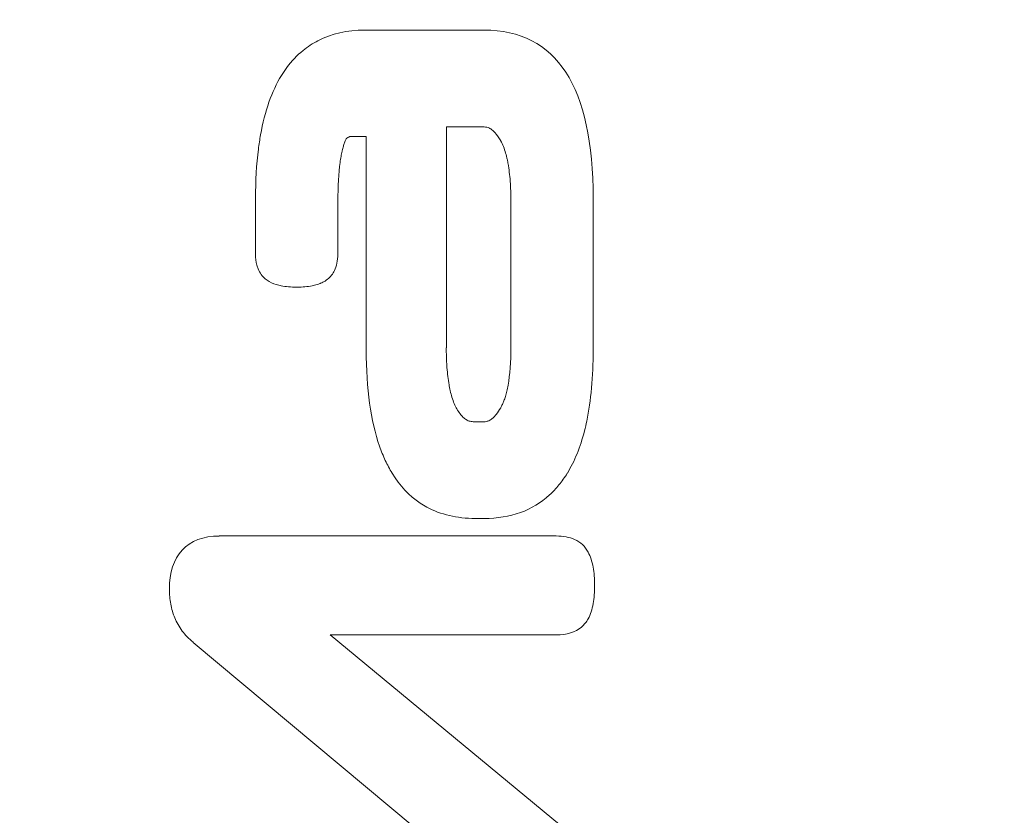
# Model space of a CAD drawing. Header units: inches. Extents: x -4 to 2.5, y 0.86 to 5.28.
# Drawn here: x -0.6862 to -0.2133, y 2.3208 to 2.7029 of the extents above; entities that cross this region are included whole.
import ezdxf

# ---------------------------------------------------------------- set-up
doc = ezdxf.new("R2010")
doc.units = ezdxf.units.IN
doc.header["$MEASUREMENT"] = 0
doc.layers.add('Layer 1', color=7, linetype='Continuous')

msp = doc.modelspace()

# ---------------------------------------------------------------- linework, layer by layer
at = {"layer": 'Layer 1', "lineweight": 5}
msp.add_open_spline([(-1.63182, 3.82711), (-1.63182, 3.82711), (-1.63217, 2.29085), (-1.63217, 2.29085), (-1.63217, 2.29085), (-1.60679, 2.30662), (-1.5782, 2.31818), (-1.54717, 2.32436), (-1.54717, 2.32436), (-1.40857, 2.35199), (-1.27383, 2.26202), (-1.24621, 2.12344), (-1.24621, 2.12344), (-1.21859, 1.98485), (-1.30854, 1.85011), (-1.44713, 1.82248), (-1.44713, 1.82248), (-1.49076, 1.81378), (-1.53401, 1.81674), (-1.57366, 1.8292), (-1.57366, 1.8292), (-1.57366, 1.8292), (-0.77144, 0.86221), (-0.77144, 0.86221), (-0.77144, 0.86221), (-0.76931, 0.97988), (-0.68571, 1.08432), (-0.56558, 1.10826), (-0.56558, 1.10826), (-0.427, 1.13589), (-0.29227, 1.04594), (-0.26465, 0.90735), (-0.26465, 0.90735), (-0.26155, 0.89181), (-0.25993, 0.87631), (-0.2597, 0.86102), (-0.2597, 0.86102), (-0.2597, 0.86102), (0.54787, 1.82577), (0.54787, 1.82577), (0.54787, 1.82577), (0.51007, 1.81502), (0.46923, 1.81284), (0.42804, 1.82105), (0.42804, 1.82105), (0.28944, 1.84867), (0.1995, 1.98342), (0.22712, 2.12201), (0.22712, 2.12201), (0.25474, 2.26059), (0.38948, 2.35056), (0.52807, 2.32293), (0.52807, 2.32293), (0.55911, 2.31674), (0.5877, 2.30519), (0.61308, 2.28942), (0.61308, 2.28942), (0.61308, 2.28942), (0.61273, 3.82568), (0.61273, 3.82568), (0.61273, 3.82568), (0.55878, 3.79076), (0.49171, 3.77601), (0.42371, 3.78956), (0.42371, 3.78956), (0.28512, 3.81719), (0.19518, 3.95191), (0.2228, 4.0905), (0.2228, 4.0905), (0.25042, 4.22908), (0.38515, 4.31904), (0.52374, 4.29141), (0.52374, 4.29141), (0.53259, 4.28965), (0.54125, 4.28744), (0.54969, 4.28483), (0.54969, 4.28483), (0.54969, 4.28483), (-0.25002, 5.2488), (-0.25002, 5.2488), (-0.25002, 5.2488), (-0.25213, 5.13114), (-0.33572, 5.02669), (-0.45586, 5.00274), (-0.45586, 5.00274), (-0.59443, 4.97512), (-0.72917, 5.06507), (-0.75679, 5.20365), (-0.75679, 5.20365), (-0.75989, 5.21919), (-0.7615, 5.23469), (-0.76174, 5.24999), (-0.76174, 5.24999), (-0.76174, 5.24999), (-1.56834, 4.2864), (-1.56834, 4.2864), (-1.56834, 4.2864), (-1.56004, 4.28896), (-1.55153, 4.29111), (-1.54283, 4.29285), (-1.54283, 4.29285), (-1.40424, 4.32047), (-1.26952, 4.23051), (-1.24189, 4.09194), (-1.24189, 4.09194), (-1.21427, 3.95335), (-1.30421, 3.81862), (-1.4428, 3.791), (-1.4428, 3.791), (-1.5108, 3.77744), (-1.57787, 3.7922), (-1.63182, 3.82711)], degree=3, knots=[0, 0, 0, 0, 0.035714, 0.035714, 0.035714, 0.035714, 0.071429, 0.071429, 0.071429, 0.071429, 0.107143, 0.107143, 0.107143, 0.107143, 0.142857, 0.142857, 0.142857, 0.142857, 0.178571, 0.178571, 0.178571, 0.178571, 0.214286, 0.214286, 0.214286, 0.214286, 0.25, 0.25, 0.25, 0.25, 0.285714, 0.285714, 0.285714, 0.285714, 0.321429, 0.321429, 0.321429, 0.321429, 0.357143, 0.357143, 0.357143, 0.357143, 0.392857, 0.392857, 0.392857, 0.392857, 0.428571, 0.428571, 0.428571, 0.428571, 0.464286, 0.464286, 0.464286, 0.464286, 0.5, 0.5, 0.5, 0.5, 0.535714, 0.535714, 0.535714, 0.535714, 0.571429, 0.571429, 0.571429, 0.571429, 0.607143, 0.607143, 0.607143, 0.607143, 0.642857, 0.642857, 0.642857, 0.642857, 0.678571, 0.678571, 0.678571, 0.678571, 0.714286, 0.714286, 0.714286, 0.714286, 0.75, 0.75, 0.75, 0.75, 0.785714, 0.785714, 0.785714, 0.785714, 0.821429, 0.821429, 0.821429, 0.821429, 0.857143, 0.857143, 0.857143, 0.857143, 0.892857, 0.892857, 0.892857, 0.892857, 0.928571, 0.928571, 0.928571, 0.928571, 0.964286, 0.964286, 0.964286, 0.964286, 1, 1, 1, 1], dxfattribs=at)
at = {"layer": 'Layer 1', "color": 1, "lineweight": 5}
for points, knots in [([(-0.411, 2.54445), (-0.41103, 2.53156), (-0.41206, 2.52021), (-0.4141, 2.51043), (-0.4141, 2.51043), (-0.41444, 2.50881), (-0.4148, 2.50724), (-0.4152, 2.50571), (-0.4152, 2.50571), (-0.41721, 2.49785), (-0.41995, 2.4911), (-0.42342, 2.48546), (-0.42342, 2.48546), (-0.42342, 2.48546), (-0.42343, 2.48544), (-0.42343, 2.48544), (-0.42343, 2.48544), (-0.42343, 2.48544), (-0.42343, 2.48544), (-0.42343, 2.48544), (-0.42343, 2.48544), (-0.42468, 2.48341), (-0.42601, 2.48152), (-0.42743, 2.47978), (-0.42743, 2.47978), (-0.42885, 2.47804), (-0.43036, 2.47644), (-0.43195, 2.47497), (-0.43195, 2.47497), (-0.43195, 2.47497), (-0.43195, 2.47497), (-0.43195, 2.47497), (-0.43195, 2.47497), (-0.44015, 2.46745), (-0.45063, 2.46369), (-0.46337, 2.46369), (-0.46337, 2.46369), (-0.46337, 2.46369), (-0.4638, 2.46369), (-0.4638, 2.46369), (-0.4638, 2.46369), (-0.4638, 2.46369), (-0.4638, 2.46372), (-0.4638, 2.46372), (-0.4638, 2.46372), (-0.4638, 2.46372), (-0.46715, 2.46372), (-0.46715, 2.46372), (-0.46715, 2.46372), (-0.46715, 2.46372), (-0.46715, 2.46369), (-0.46715, 2.46369), (-0.46715, 2.46369), (-0.46715, 2.46369), (-0.46759, 2.46369), (-0.46759, 2.46369), (-0.46759, 2.46369), (-0.46759, 2.46369), (-0.46761, 2.46369), (-0.46761, 2.46369), (-0.46761, 2.46369), (-0.46761, 2.46369), (-0.46761, 2.4637), (-0.46761, 2.4637), (-0.46761, 2.4637), (-0.47645, 2.4637), (-0.4842, 2.46552), (-0.49086, 2.46914), (-0.49086, 2.46914), (-0.49195, 2.46973), (-0.49301, 2.47037), (-0.49403, 2.47106), (-0.49403, 2.47106), (-0.4993, 2.47459), (-0.50381, 2.47939), (-0.50754, 2.48545), (-0.50754, 2.48545), (-0.50754, 2.48545), (-0.50754, 2.48546), (-0.50754, 2.48546), (-0.50754, 2.48546), (-0.50754, 2.48546), (-0.50756, 2.48548), (-0.50756, 2.48548), (-0.50756, 2.48548), (-0.50872, 2.48737), (-0.5098, 2.48939), (-0.51079, 2.49152), (-0.51079, 2.49152), (-0.51079, 2.49152), (-0.51079, 2.49152), (-0.51079, 2.49152), (-0.51079, 2.49152), (-0.51179, 2.49366), (-0.5127, 2.49592), (-0.51354, 2.49831), (-0.51354, 2.49831), (-0.51779, 2.51046), (-0.51993, 2.52584), (-0.51996, 2.54445), (-0.51996, 2.54445), (-0.51996, 2.54445), (-0.51998, 2.54445), (-0.51998, 2.54445), (-0.51998, 2.54445), (-0.51998, 2.54445), (-0.51998, 2.54488), (-0.51998, 2.54488), (-0.51998, 2.54488), (-0.51998, 2.54488), (-0.51996, 2.64683), (-0.51996, 2.64683), (-0.51996, 2.64683), (-0.51996, 2.64683), (-0.52789, 2.64683), (-0.52789, 2.64683), (-0.52789, 2.64683), (-0.52789, 2.64683), (-0.5279, 2.64683), (-0.5279, 2.64683), (-0.5279, 2.64683), (-0.5279, 2.64683), (-0.5279, 2.64683), (-0.5279, 2.64683), (-0.5279, 2.64683), (-0.52794, 2.64683), (-0.52798, 2.64681), (-0.52804, 2.6468), (-0.52804, 2.6468), (-0.52813, 2.64676), (-0.52823, 2.64672), (-0.52834, 2.64666), (-0.52834, 2.64666), (-0.52834, 2.64666), (-0.52834, 2.64666), (-0.52834, 2.64666), (-0.52834, 2.64666), (-0.52891, 2.64635), (-0.52958, 2.64578), (-0.52973, 2.64544), (-0.52973, 2.64544), (-0.52973, 2.64544), (-0.52985, 2.64519), (-0.52985, 2.64519), (-0.52985, 2.64519), (-0.52985, 2.64519), (-0.52985, 2.64519), (-0.52985, 2.64519), (-0.52985, 2.64519), (-0.52985, 2.64519), (-0.5299, 2.64509), (-0.5299, 2.64509), (-0.5299, 2.64509), (-0.5299, 2.64509), (-0.5299, 2.64509), (-0.5299, 2.64509), (-0.5299, 2.64509), (-0.5299, 2.64509), (-0.53003, 2.64476), (-0.53003, 2.64476), (-0.53003, 2.64476), (-0.53003, 2.64476), (-0.53003, 2.64476), (-0.53003, 2.64476), (-0.53003, 2.64476), (-0.53026, 2.6442), (-0.53046, 2.64365), (-0.53064, 2.64308), (-0.53064, 2.64308), (-0.53064, 2.64308), (-0.53065, 2.64302), (-0.53065, 2.64302), (-0.53065, 2.64302), (-0.53065, 2.64302), (-0.53066, 2.643), (-0.53066, 2.643), (-0.53066, 2.643), (-0.53066, 2.643), (-0.53066, 2.643), (-0.53066, 2.643), (-0.53066, 2.643), (-0.53066, 2.643), (-0.53077, 2.64264), (-0.53077, 2.64264), (-0.53077, 2.64264), (-0.53077, 2.64264), (-0.53089, 2.64225), (-0.53089, 2.64225), (-0.53089, 2.64225), (-0.53107, 2.6416), (-0.53127, 2.64085), (-0.53146, 2.64), (-0.53146, 2.64), (-0.53146, 2.64), (-0.53148, 2.63994), (-0.53148, 2.63994), (-0.53148, 2.63994), (-0.53167, 2.63911), (-0.53185, 2.63823), (-0.53202, 2.63733), (-0.53202, 2.63733), (-0.53218, 2.63643), (-0.53233, 2.63546), (-0.53247, 2.63445), (-0.53247, 2.63445), (-0.53318, 2.62932), (-0.53354, 2.62306), (-0.53354, 2.61567), (-0.53354, 2.61567), (-0.53354, 2.61567), (-0.53354, 2.59084), (-0.53354, 2.59084), (-0.53354, 2.59084), (-0.53354, 2.59084), (-0.53354, 2.59041), (-0.53354, 2.59041), (-0.53354, 2.59041), (-0.53354, 2.59041), (-0.53357, 2.59041), (-0.53357, 2.59041), (-0.53357, 2.59041), (-0.53361, 2.58734), (-0.53415, 2.58473), (-0.53519, 2.58259), (-0.53519, 2.58259), (-0.53519, 2.58259), (-0.53519, 2.58259), (-0.53519, 2.58259), (-0.53519, 2.58259), (-0.53536, 2.58222), (-0.53556, 2.58187), (-0.53576, 2.58152), (-0.53576, 2.58152), (-0.53576, 2.58152), (-0.53576, 2.58152), (-0.53576, 2.58152), (-0.53576, 2.58152), (-0.53674, 2.5799), (-0.53806, 2.57858), (-0.53969, 2.57758), (-0.53969, 2.57758), (-0.53969, 2.57758), (-0.53969, 2.57757), (-0.53969, 2.57757), (-0.53969, 2.57757), (-0.53969, 2.57757), (-0.54008, 2.57734), (-0.54008, 2.57734), (-0.54008, 2.57734), (-0.54008, 2.57734), (-0.54011, 2.57732), (-0.54011, 2.57732), (-0.54011, 2.57732), (-0.54011, 2.57732), (-0.54018, 2.57729), (-0.54018, 2.57729), (-0.54018, 2.57729), (-0.54018, 2.57729), (-0.54019, 2.57729), (-0.54019, 2.57729), (-0.54019, 2.57729), (-0.54019, 2.57729), (-0.54042, 2.57717), (-0.54042, 2.57717), (-0.54042, 2.57717), (-0.54042, 2.57717), (-0.54045, 2.57715), (-0.54045, 2.57715), (-0.54045, 2.57715), (-0.54045, 2.57715), (-0.54046, 2.57715), (-0.54046, 2.57715), (-0.54046, 2.57715), (-0.54046, 2.57715), (-0.54069, 2.57702), (-0.54069, 2.57702), (-0.54069, 2.57702), (-0.54069, 2.57702), (-0.5407, 2.57702), (-0.5407, 2.57702), (-0.5407, 2.57702), (-0.5411, 2.57681), (-0.54148, 2.57663), (-0.5418, 2.5765), (-0.5418, 2.5765), (-0.5418, 2.5765), (-0.5418, 2.5765), (-0.5418, 2.5765), (-0.5418, 2.5765), (-0.5418, 2.5765), (-0.54182, 2.57649), (-0.54182, 2.57649), (-0.54182, 2.57649), (-0.54182, 2.57649), (-0.54182, 2.57648), (-0.54182, 2.57648), (-0.54182, 2.57648), (-0.54182, 2.57648), (-0.54202, 2.5764), (-0.54202, 2.5764), (-0.54202, 2.5764), (-0.54202, 2.5764), (-0.54203, 2.5764), (-0.54203, 2.5764), (-0.54203, 2.5764), (-0.54203, 2.5764), (-0.54224, 2.57632), (-0.54224, 2.57632), (-0.54224, 2.57632), (-0.54224, 2.57632), (-0.54225, 2.57632), (-0.54225, 2.57632), (-0.54225, 2.57632), (-0.54262, 2.57618), (-0.54304, 2.57603), (-0.5435, 2.57589), (-0.5435, 2.57589), (-0.5435, 2.57589), (-0.5435, 2.57589), (-0.5435, 2.57589), (-0.5435, 2.57589), (-0.5435, 2.57589), (-0.54354, 2.57587), (-0.54354, 2.57587), (-0.54354, 2.57587), (-0.54354, 2.57587), (-0.54355, 2.57587), (-0.54355, 2.57587), (-0.54355, 2.57587), (-0.54393, 2.57576), (-0.54431, 2.57565), (-0.5447, 2.57555), (-0.5447, 2.57555), (-0.54511, 2.57545), (-0.54552, 2.57535), (-0.54593, 2.57527), (-0.54593, 2.57527), (-0.54806, 2.57485), (-0.55048, 2.57463), (-0.55318, 2.57463), (-0.55318, 2.57463), (-0.55318, 2.57463), (-0.55322, 2.57463), (-0.55322, 2.57463), (-0.55322, 2.57463), (-0.55322, 2.57463), (-0.55322, 2.57464), (-0.55322, 2.57464), (-0.55322, 2.57464), (-0.55604, 2.57464), (-0.55856, 2.57486), (-0.56076, 2.5753), (-0.56076, 2.5753), (-0.56113, 2.57538), (-0.56148, 2.57546), (-0.56182, 2.57554), (-0.56182, 2.57554), (-0.5636, 2.57597), (-0.56516, 2.57657), (-0.56649, 2.57731), (-0.56649, 2.57731), (-0.56649, 2.57731), (-0.5665, 2.57732), (-0.5665, 2.57732), (-0.5665, 2.57732), (-0.5665, 2.57732), (-0.56651, 2.57732), (-0.56651, 2.57732), (-0.56651, 2.57732), (-0.56684, 2.57751), (-0.56717, 2.57771), (-0.56747, 2.57793), (-0.56747, 2.57793), (-0.56778, 2.57813), (-0.56807, 2.57836), (-0.56836, 2.57861), (-0.56836, 2.57861), (-0.56836, 2.57861), (-0.56836, 2.57861), (-0.56836, 2.57861), (-0.56836, 2.57861), (-0.56982, 2.57984), (-0.57096, 2.58143), (-0.57176, 2.58336), (-0.57176, 2.58336), (-0.57176, 2.58336), (-0.57176, 2.58336), (-0.57176, 2.58336), (-0.57176, 2.58336), (-0.57176, 2.58336), (-0.57177, 2.58339), (-0.57177, 2.58339), (-0.57177, 2.58339), (-0.57189, 2.58369), (-0.57201, 2.584), (-0.57211, 2.5843), (-0.57211, 2.5843), (-0.57222, 2.58462), (-0.57231, 2.58494), (-0.5724, 2.58525), (-0.5724, 2.58525), (-0.57281, 2.58679), (-0.57304, 2.58851), (-0.57306, 2.59041), (-0.57306, 2.59041), (-0.57306, 2.59041), (-0.57309, 2.59041), (-0.57309, 2.59041), (-0.57309, 2.59041), (-0.57309, 2.59041), (-0.57309, 2.59084), (-0.57309, 2.59084), (-0.57309, 2.59084), (-0.57309, 2.59084), (-0.57309, 2.61673), (-0.57309, 2.61673), (-0.57309, 2.61673), (-0.57309, 2.61673), (-0.57309, 2.61675), (-0.57309, 2.61675), (-0.57309, 2.61675), (-0.57309, 2.61675), (-0.57309, 2.61719), (-0.57309, 2.61719), (-0.57309, 2.61719), (-0.57309, 2.61719), (-0.57306, 2.61719), (-0.57306, 2.61719), (-0.57306, 2.61719), (-0.57305, 2.62573), (-0.57259, 2.6336), (-0.57168, 2.64078), (-0.57168, 2.64078), (-0.57138, 2.64317), (-0.57103, 2.64547), (-0.57064, 2.64769), (-0.57064, 2.64769), (-0.5686, 2.65915), (-0.56526, 2.66865), (-0.56064, 2.67617), (-0.56064, 2.67617), (-0.56064, 2.67617), (-0.56063, 2.67617), (-0.56063, 2.67617), (-0.56063, 2.67617), (-0.56063, 2.67617), (-0.56063, 2.67618), (-0.56063, 2.67618), (-0.56063, 2.67618), (-0.56023, 2.67683), (-0.55981, 2.67748), (-0.55937, 2.67813), (-0.55937, 2.67813), (-0.55894, 2.67876), (-0.5585, 2.67938), (-0.55806, 2.67998), (-0.55806, 2.67998), (-0.55574, 2.68309), (-0.55314, 2.68582), (-0.55027, 2.68816), (-0.55027, 2.68816), (-0.55027, 2.68816), (-0.55027, 2.68816), (-0.55027, 2.68816), (-0.55027, 2.68816), (-0.55027, 2.68816), (-0.55026, 2.68817), (-0.55026, 2.68817), (-0.55026, 2.68817), (-0.55026, 2.68817), (-0.55026, 2.68817), (-0.55026, 2.68817), (-0.55026, 2.68817), (-0.54914, 2.68908), (-0.54798, 2.68993), (-0.54678, 2.69071), (-0.54678, 2.69071), (-0.54559, 2.69149), (-0.54435, 2.69221), (-0.54309, 2.69287), (-0.54309, 2.69287), (-0.53658, 2.69623), (-0.52911, 2.69792), (-0.52069, 2.69792), (-0.52069, 2.69792), (-0.52069, 2.69792), (-0.46337, 2.69792), (-0.46337, 2.69792), (-0.46337, 2.69792), (-0.42855, 2.69792), (-0.41109, 2.671), (-0.411, 2.61716), (-0.411, 2.61716), (-0.411, 2.61716), (-0.41098, 2.61716), (-0.41098, 2.61716), (-0.41098, 2.61716), (-0.41098, 2.61716), (-0.41098, 2.61673), (-0.41098, 2.61673), (-0.41098, 2.61673), (-0.41098, 2.61673), (-0.41098, 2.54488), (-0.41098, 2.54488), (-0.41098, 2.54488), (-0.41098, 2.54488), (-0.41098, 2.54445), (-0.41098, 2.54445), (-0.41098, 2.54445), (-0.41098, 2.54445), (-0.411, 2.54445), (-0.411, 2.54445)], [0, 0, 0, 0, 0.007812, 0.007812, 0.007812, 0.007812, 0.015625, 0.015625, 0.015625, 0.015625, 0.023438, 0.023438, 0.023438, 0.023438, 0.03125, 0.03125, 0.03125, 0.03125, 0.039062, 0.039062, 0.039062, 0.039062, 0.046875, 0.046875, 0.046875, 0.046875, 0.054688, 0.054688, 0.054688, 0.054688, 0.0625, 0.0625, 0.0625, 0.0625, 0.070312, 0.070312, 0.070312, 0.070312, 0.078125, 0.078125, 0.078125, 0.078125, 0.085938, 0.085938, 0.085938, 0.085938, 0.09375, 0.09375, 0.09375, 0.09375, 0.101562, 0.101562, 0.101562, 0.101562, 0.109375, 0.109375, 0.109375, 0.109375, 0.117188, 0.117188, 0.117188, 0.117188, 0.125, 0.125, 0.125, 0.125, 0.132812, 0.132812, 0.132812, 0.132812, 0.140625, 0.140625, 0.140625, 0.140625, 0.148438, 0.148438, 0.148438, 0.148438, 0.15625, 0.15625, 0.15625, 0.15625, 0.164062, 0.164062, 0.164062, 0.164062, 0.171875, 0.171875, 0.171875, 0.171875, 0.179688, 0.179688, 0.179688, 0.179688, 0.1875, 0.1875, 0.1875, 0.1875, 0.195312, 0.195312, 0.195312, 0.195312, 0.203125, 0.203125, 0.203125, 0.203125, 0.210938, 0.210938, 0.210938, 0.210938, 0.21875, 0.21875, 0.21875, 0.21875, 0.226562, 0.226562, 0.226562, 0.226562, 0.234375, 0.234375, 0.234375, 0.234375, 0.242188, 0.242188, 0.242188, 0.242188, 0.25, 0.25, 0.25, 0.25, 0.257812, 0.257812, 0.257812, 0.257812, 0.265625, 0.265625, 0.265625, 0.265625, 0.273438, 0.273438, 0.273438, 0.273438, 0.28125, 0.28125, 0.28125, 0.28125, 0.289062, 0.289062, 0.289062, 0.289062, 0.296875, 0.296875, 0.296875, 0.296875, 0.304688, 0.304688, 0.304688, 0.304688, 0.3125, 0.3125, 0.3125, 0.3125, 0.320312, 0.320312, 0.320312, 0.320312, 0.328125, 0.328125, 0.328125, 0.328125, 0.335938, 0.335938, 0.335938, 0.335938, 0.34375, 0.34375, 0.34375, 0.34375, 0.351562, 0.351562, 0.351562, 0.351562, 0.359375, 0.359375, 0.359375, 0.359375, 0.367188, 0.367188, 0.367188, 0.367188, 0.375, 0.375, 0.375, 0.375, 0.382812, 0.382812, 0.382812, 0.382812, 0.390625, 0.390625, 0.390625, 0.390625, 0.398438, 0.398438, 0.398438, 0.398438, 0.40625, 0.40625, 0.40625, 0.40625, 0.414062, 0.414062, 0.414062, 0.414062, 0.421875, 0.421875, 0.421875, 0.421875, 0.429688, 0.429688, 0.429688, 0.429688, 0.4375, 0.4375, 0.4375, 0.4375, 0.445312, 0.445312, 0.445312, 0.445312, 0.453125, 0.453125, 0.453125, 0.453125, 0.460938, 0.460938, 0.460938, 0.460938, 0.46875, 0.46875, 0.46875, 0.46875, 0.476562, 0.476562, 0.476562, 0.476562, 0.484375, 0.484375, 0.484375, 0.484375, 0.492188, 0.492188, 0.492188, 0.492188, 0.5, 0.5, 0.5, 0.5, 0.507812, 0.507812, 0.507812, 0.507812, 0.515625, 0.515625, 0.515625, 0.515625, 0.523438, 0.523438, 0.523438, 0.523438, 0.53125, 0.53125, 0.53125, 0.53125, 0.539062, 0.539062, 0.539062, 0.539062, 0.546875, 0.546875, 0.546875, 0.546875, 0.554688, 0.554688, 0.554688, 0.554688, 0.5625, 0.5625, 0.5625, 0.5625, 0.570312, 0.570312, 0.570312, 0.570312, 0.578125, 0.578125, 0.578125, 0.578125, 0.585938, 0.585938, 0.585938, 0.585938, 0.59375, 0.59375, 0.59375, 0.59375, 0.601562, 0.601562, 0.601562, 0.601562, 0.609375, 0.609375, 0.609375, 0.609375, 0.617188, 0.617188, 0.617188, 0.617188, 0.625, 0.625, 0.625, 0.625, 0.632812, 0.632812, 0.632812, 0.632812, 0.640625, 0.640625, 0.640625, 0.640625, 0.648438, 0.648438, 0.648438, 0.648438, 0.65625, 0.65625, 0.65625, 0.65625, 0.664062, 0.664062, 0.664062, 0.664062, 0.671875, 0.671875, 0.671875, 0.671875, 0.679688, 0.679688, 0.679688, 0.679688, 0.6875, 0.6875, 0.6875, 0.6875, 0.695312, 0.695312, 0.695312, 0.695312, 0.703125, 0.703125, 0.703125, 0.703125, 0.710938, 0.710938, 0.710938, 0.710938, 0.71875, 0.71875, 0.71875, 0.71875, 0.726562, 0.726562, 0.726562, 0.726562, 0.734375, 0.734375, 0.734375, 0.734375, 0.742188, 0.742188, 0.742188, 0.742188, 0.75, 0.75, 0.75, 0.75, 0.757812, 0.757812, 0.757812, 0.757812, 0.765625, 0.765625, 0.765625, 0.765625, 0.773438, 0.773438, 0.773438, 0.773438, 0.78125, 0.78125, 0.78125, 0.78125, 0.789062, 0.789062, 0.789062, 0.789062, 0.796875, 0.796875, 0.796875, 0.796875, 0.804688, 0.804688, 0.804688, 0.804688, 0.8125, 0.8125, 0.8125, 0.8125, 0.820312, 0.820312, 0.820312, 0.820312, 0.828125, 0.828125, 0.828125, 0.828125, 0.835938, 0.835938, 0.835938, 0.835938, 0.84375, 0.84375, 0.84375, 0.84375, 0.851562, 0.851562, 0.851562, 0.851562, 0.859375, 0.859375, 0.859375, 0.859375, 0.867188, 0.867188, 0.867188, 0.867188, 0.875, 0.875, 0.875, 0.875, 0.882812, 0.882812, 0.882812, 0.882812, 0.890625, 0.890625, 0.890625, 0.890625, 0.898438, 0.898438, 0.898438, 0.898438, 0.90625, 0.90625, 0.90625, 0.90625, 0.914062, 0.914062, 0.914062, 0.914062, 0.921875, 0.921875, 0.921875, 0.921875, 0.929688, 0.929688, 0.929688, 0.929688, 0.9375, 0.9375, 0.9375, 0.9375, 0.945312, 0.945312, 0.945312, 0.945312, 0.953125, 0.953125, 0.953125, 0.953125, 0.960938, 0.960938, 0.960938, 0.960938, 0.96875, 0.96875, 0.96875, 0.96875, 0.976562, 0.976562, 0.976562, 0.976562, 0.984375, 0.984375, 0.984375, 0.984375, 0.992188, 0.992188, 0.992188, 0.992188, 1, 1, 1, 1]), ([(-0.45053, 2.61567), (-0.45053, 2.61567), (-0.45053, 2.61573), (-0.45053, 2.61573), (-0.45053, 2.61573), (-0.45053, 2.61573), (-0.45053, 2.61616), (-0.45053, 2.61616), (-0.45053, 2.61616), (-0.45053, 2.61616), (-0.4505, 2.61616), (-0.4505, 2.61616), (-0.4505, 2.61616), (-0.45051, 2.61879), (-0.45058, 2.62129), (-0.45072, 2.62366), (-0.45072, 2.62366), (-0.45072, 2.62366), (-0.45072, 2.62366), (-0.45072, 2.62366), (-0.45072, 2.62366), (-0.45076, 2.62424), (-0.4508, 2.62484), (-0.45084, 2.62544), (-0.45084, 2.62544), (-0.45107, 2.62844), (-0.4514, 2.63121), (-0.45185, 2.63374), (-0.45185, 2.63374), (-0.45185, 2.63374), (-0.45185, 2.63378), (-0.45185, 2.63378), (-0.45185, 2.63378), (-0.45185, 2.63378), (-0.45192, 2.63411), (-0.45192, 2.63411), (-0.45192, 2.63411), (-0.45192, 2.63411), (-0.45198, 2.63444), (-0.45198, 2.63444), (-0.45198, 2.63444), (-0.45208, 2.63499), (-0.45219, 2.63552), (-0.4523, 2.63603), (-0.4523, 2.63603), (-0.4523, 2.63603), (-0.4523, 2.63603), (-0.4523, 2.63603), (-0.4523, 2.63603), (-0.4523, 2.63603), (-0.4523, 2.63606), (-0.4523, 2.63606), (-0.4523, 2.63606), (-0.4523, 2.63606), (-0.4523, 2.63606), (-0.4523, 2.63606), (-0.4523, 2.63606), (-0.45241, 2.63656), (-0.45253, 2.63706), (-0.45265, 2.63753), (-0.45265, 2.63753), (-0.45277, 2.638), (-0.45289, 2.63846), (-0.45302, 2.63892), (-0.45302, 2.63892), (-0.45368, 2.64121), (-0.45445, 2.64314), (-0.45534, 2.64472), (-0.45534, 2.64472), (-0.45534, 2.64472), (-0.45535, 2.64473), (-0.45535, 2.64473), (-0.45535, 2.64473), (-0.45535, 2.64473), (-0.45536, 2.64475), (-0.45536, 2.64475), (-0.45536, 2.64475), (-0.45556, 2.6451), (-0.45576, 2.64544), (-0.45597, 2.64579), (-0.45597, 2.64579), (-0.45617, 2.64611), (-0.45638, 2.64643), (-0.45659, 2.64674), (-0.45659, 2.64674), (-0.45765, 2.64828), (-0.45873, 2.64946), (-0.45983, 2.65028), (-0.45983, 2.65028), (-0.45983, 2.65028), (-0.46017, 2.65052), (-0.46017, 2.65052), (-0.46017, 2.65052), (-0.46017, 2.65052), (-0.46031, 2.65061), (-0.46031, 2.65061), (-0.46031, 2.65061), (-0.46047, 2.65071), (-0.46063, 2.6508), (-0.46079, 2.65088), (-0.46079, 2.65088), (-0.46161, 2.65129), (-0.46247, 2.6515), (-0.46337, 2.6515), (-0.46337, 2.6515), (-0.46337, 2.6515), (-0.48149, 2.6515), (-0.48149, 2.6515), (-0.48149, 2.6515), (-0.48149, 2.6515), (-0.48149, 2.54594), (-0.48149, 2.54594), (-0.48149, 2.54594), (-0.48149, 2.54594), (-0.48149, 2.54589), (-0.48149, 2.54589), (-0.48149, 2.54589), (-0.48149, 2.54589), (-0.48149, 2.54545), (-0.48149, 2.54545), (-0.48149, 2.54545), (-0.48149, 2.54545), (-0.48152, 2.54545), (-0.48152, 2.54545), (-0.48152, 2.54545), (-0.48151, 2.54282), (-0.48143, 2.5403), (-0.4813, 2.53793), (-0.4813, 2.53793), (-0.48127, 2.53734), (-0.48123, 2.53675), (-0.48118, 2.53614), (-0.48118, 2.53614), (-0.48096, 2.53314), (-0.48064, 2.53037), (-0.4802, 2.52785), (-0.4802, 2.52785), (-0.4802, 2.52785), (-0.48019, 2.52781), (-0.48019, 2.52781), (-0.48019, 2.52781), (-0.48019, 2.52781), (-0.48013, 2.52747), (-0.48013, 2.52747), (-0.48013, 2.52747), (-0.48013, 2.52747), (-0.48013, 2.52747), (-0.48013, 2.52747), (-0.48013, 2.52747), (-0.48013, 2.52747), (-0.48007, 2.52713), (-0.48007, 2.52713), (-0.48007, 2.52713), (-0.47998, 2.52659), (-0.47987, 2.52606), (-0.47976, 2.52556), (-0.47976, 2.52556), (-0.47976, 2.52556), (-0.47976, 2.52553), (-0.47976, 2.52553), (-0.47976, 2.52553), (-0.47965, 2.52502), (-0.47954, 2.52453), (-0.47942, 2.52406), (-0.47942, 2.52406), (-0.47942, 2.52406), (-0.47942, 2.52406), (-0.47942, 2.52406), (-0.47942, 2.52406), (-0.47931, 2.5236), (-0.47919, 2.52313), (-0.47906, 2.52267), (-0.47906, 2.52267), (-0.47841, 2.52038), (-0.47764, 2.51842), (-0.47675, 2.51681), (-0.47675, 2.51681), (-0.47675, 2.51681), (-0.47674, 2.5168), (-0.47674, 2.5168), (-0.47674, 2.5168), (-0.47674, 2.5168), (-0.47674, 2.51679), (-0.47674, 2.51679), (-0.47674, 2.51679), (-0.47674, 2.51679), (-0.47674, 2.51678), (-0.47674, 2.51678), (-0.47674, 2.51678), (-0.47674, 2.51678), (-0.47642, 2.51623), (-0.47642, 2.51623), (-0.47642, 2.51623), (-0.47642, 2.51623), (-0.4761, 2.51569), (-0.4761, 2.51569), (-0.4761, 2.51569), (-0.47557, 2.51482), (-0.47503, 2.51406), (-0.4745, 2.51341), (-0.4745, 2.51341), (-0.4745, 2.51341), (-0.47448, 2.51339), (-0.47448, 2.51339), (-0.47448, 2.51339), (-0.47448, 2.51339), (-0.47448, 2.51339), (-0.47448, 2.51339), (-0.47448, 2.51339), (-0.47448, 2.51339), (-0.47419, 2.51304), (-0.47419, 2.51304), (-0.47419, 2.51304), (-0.47419, 2.51304), (-0.47419, 2.51304), (-0.47419, 2.51304), (-0.47419, 2.51304), (-0.47419, 2.51304), (-0.4739, 2.51273), (-0.4739, 2.51273), (-0.4739, 2.51273), (-0.4739, 2.51273), (-0.4739, 2.51273), (-0.4739, 2.51273), (-0.4739, 2.51273), (-0.47341, 2.5122), (-0.4729, 2.51175), (-0.47237, 2.51136), (-0.47237, 2.51136), (-0.47237, 2.51136), (-0.47205, 2.51112), (-0.47205, 2.51112), (-0.47205, 2.51112), (-0.47187, 2.51101), (-0.47168, 2.5109), (-0.4715, 2.5108), (-0.4715, 2.5108), (-0.4712, 2.51065), (-0.4709, 2.51052), (-0.47059, 2.51042), (-0.47059, 2.51042), (-0.47059, 2.51042), (-0.47059, 2.51042), (-0.47059, 2.51042), (-0.47059, 2.51042), (-0.46997, 2.51022), (-0.46932, 2.51011), (-0.46864, 2.51011), (-0.46864, 2.51011), (-0.46864, 2.51011), (-0.46337, 2.51011), (-0.46337, 2.51011), (-0.46337, 2.51011), (-0.46337, 2.51011), (-0.46336, 2.51011), (-0.46336, 2.51011), (-0.46336, 2.51011), (-0.46336, 2.51011), (-0.46293, 2.51011), (-0.46293, 2.51011), (-0.46293, 2.51011), (-0.46293, 2.51011), (-0.46293, 2.51011), (-0.46293, 2.51011), (-0.46293, 2.51011), (-0.46259, 2.51014), (-0.46224, 2.5102), (-0.46191, 2.51029), (-0.46191, 2.51029), (-0.4618, 2.51032), (-0.46168, 2.51036), (-0.46157, 2.5104), (-0.46157, 2.5104), (-0.46098, 2.51061), (-0.46039, 2.51093), (-0.45983, 2.51134), (-0.45983, 2.51134), (-0.45983, 2.51134), (-0.45982, 2.51135), (-0.45982, 2.51135), (-0.45982, 2.51135), (-0.45982, 2.51135), (-0.45962, 2.5115), (-0.45962, 2.5115), (-0.45962, 2.5115), (-0.45962, 2.5115), (-0.45943, 2.51165), (-0.45943, 2.51165), (-0.45943, 2.51165), (-0.4591, 2.51193), (-0.45876, 2.51224), (-0.45843, 2.51259), (-0.45843, 2.51259), (-0.45843, 2.51259), (-0.45842, 2.51259), (-0.45842, 2.51259), (-0.45842, 2.51259), (-0.4583, 2.51272), (-0.45815, 2.51288), (-0.45798, 2.51307), (-0.45798, 2.51307), (-0.45782, 2.51326), (-0.45768, 2.51343), (-0.45755, 2.51359), (-0.45755, 2.51359), (-0.45682, 2.5145), (-0.45609, 2.51557), (-0.45539, 2.5168), (-0.45539, 2.5168), (-0.45539, 2.5168), (-0.45538, 2.51684), (-0.45538, 2.51684), (-0.45538, 2.51684), (-0.45538, 2.51684), (-0.45537, 2.51686), (-0.45537, 2.51686), (-0.45537, 2.51686), (-0.45537, 2.51686), (-0.45536, 2.51686), (-0.45536, 2.51686), (-0.45536, 2.51686), (-0.45536, 2.51686), (-0.45535, 2.5169), (-0.45535, 2.5169), (-0.45535, 2.5169), (-0.45535, 2.5169), (-0.45535, 2.51691), (-0.45535, 2.51691), (-0.45535, 2.51691), (-0.45535, 2.51691), (-0.45534, 2.51692), (-0.45534, 2.51692), (-0.45534, 2.51692), (-0.45534, 2.51692), (-0.45534, 2.51693), (-0.45534, 2.51693), (-0.45534, 2.51693), (-0.45534, 2.51693), (-0.45517, 2.51724), (-0.45517, 2.51724), (-0.45517, 2.51724), (-0.45517, 2.51724), (-0.455, 2.51755), (-0.455, 2.51755), (-0.455, 2.51755), (-0.45472, 2.51809), (-0.45446, 2.51866), (-0.45421, 2.51925), (-0.45421, 2.51925), (-0.45421, 2.51925), (-0.4542, 2.51927), (-0.4542, 2.51927), (-0.4542, 2.51927), (-0.4542, 2.51927), (-0.4542, 2.51927), (-0.4542, 2.51927), (-0.4542, 2.51927), (-0.4542, 2.51927), (-0.45404, 2.51969), (-0.45404, 2.51969), (-0.45404, 2.51969), (-0.45404, 2.51969), (-0.45404, 2.51969), (-0.45404, 2.51969), (-0.45404, 2.51969), (-0.45404, 2.51969), (-0.45387, 2.5201), (-0.45387, 2.5201), (-0.45387, 2.5201), (-0.45387, 2.5201), (-0.45387, 2.5201), (-0.45387, 2.5201), (-0.45387, 2.5201), (-0.45361, 2.52078), (-0.45337, 2.52147), (-0.45316, 2.52218), (-0.45316, 2.52218), (-0.45316, 2.52218), (-0.45315, 2.52222), (-0.45315, 2.52222), (-0.45315, 2.52222), (-0.45291, 2.52303), (-0.45267, 2.52388), (-0.45246, 2.52477), (-0.45246, 2.52477), (-0.45225, 2.52568), (-0.45206, 2.52661), (-0.45189, 2.52757), (-0.45189, 2.52757), (-0.45098, 2.53259), (-0.45053, 2.53872), (-0.45053, 2.54594), (-0.45053, 2.54594), (-0.45053, 2.54594), (-0.45053, 2.61567), (-0.45053, 2.61567)], [0, 0, 0, 0, 0.010101, 0.010101, 0.010101, 0.010101, 0.020202, 0.020202, 0.020202, 0.020202, 0.030303, 0.030303, 0.030303, 0.030303, 0.040404, 0.040404, 0.040404, 0.040404, 0.050505, 0.050505, 0.050505, 0.050505, 0.060606, 0.060606, 0.060606, 0.060606, 0.070707, 0.070707, 0.070707, 0.070707, 0.080808, 0.080808, 0.080808, 0.080808, 0.090909, 0.090909, 0.090909, 0.090909, 0.10101, 0.10101, 0.10101, 0.10101, 0.111111, 0.111111, 0.111111, 0.111111, 0.121212, 0.121212, 0.121212, 0.121212, 0.131313, 0.131313, 0.131313, 0.131313, 0.141414, 0.141414, 0.141414, 0.141414, 0.151515, 0.151515, 0.151515, 0.151515, 0.161616, 0.161616, 0.161616, 0.161616, 0.171717, 0.171717, 0.171717, 0.171717, 0.181818, 0.181818, 0.181818, 0.181818, 0.191919, 0.191919, 0.191919, 0.191919, 0.20202, 0.20202, 0.20202, 0.20202, 0.212121, 0.212121, 0.212121, 0.212121, 0.222222, 0.222222, 0.222222, 0.222222, 0.232323, 0.232323, 0.232323, 0.232323, 0.242424, 0.242424, 0.242424, 0.242424, 0.252525, 0.252525, 0.252525, 0.252525, 0.262626, 0.262626, 0.262626, 0.262626, 0.272727, 0.272727, 0.272727, 0.272727, 0.282828, 0.282828, 0.282828, 0.282828, 0.292929, 0.292929, 0.292929, 0.292929, 0.30303, 0.30303, 0.30303, 0.30303, 0.313131, 0.313131, 0.313131, 0.313131, 0.323232, 0.323232, 0.323232, 0.323232, 0.333333, 0.333333, 0.333333, 0.333333, 0.343434, 0.343434, 0.343434, 0.343434, 0.353535, 0.353535, 0.353535, 0.353535, 0.363636, 0.363636, 0.363636, 0.363636, 0.373737, 0.373737, 0.373737, 0.373737, 0.383838, 0.383838, 0.383838, 0.383838, 0.393939, 0.393939, 0.393939, 0.393939, 0.40404, 0.40404, 0.40404, 0.40404, 0.414141, 0.414141, 0.414141, 0.414141, 0.424242, 0.424242, 0.424242, 0.424242, 0.434343, 0.434343, 0.434343, 0.434343, 0.444444, 0.444444, 0.444444, 0.444444, 0.454545, 0.454545, 0.454545, 0.454545, 0.464646, 0.464646, 0.464646, 0.464646, 0.474747, 0.474747, 0.474747, 0.474747, 0.484848, 0.484848, 0.484848, 0.484848, 0.494949, 0.494949, 0.494949, 0.494949, 0.505051, 0.505051, 0.505051, 0.505051, 0.515152, 0.515152, 0.515152, 0.515152, 0.525253, 0.525253, 0.525253, 0.525253, 0.535354, 0.535354, 0.535354, 0.535354, 0.545455, 0.545455, 0.545455, 0.545455, 0.555556, 0.555556, 0.555556, 0.555556, 0.565657, 0.565657, 0.565657, 0.565657, 0.575758, 0.575758, 0.575758, 0.575758, 0.585859, 0.585859, 0.585859, 0.585859, 0.59596, 0.59596, 0.59596, 0.59596, 0.606061, 0.606061, 0.606061, 0.606061, 0.616162, 0.616162, 0.616162, 0.616162, 0.626263, 0.626263, 0.626263, 0.626263, 0.636364, 0.636364, 0.636364, 0.636364, 0.646465, 0.646465, 0.646465, 0.646465, 0.656566, 0.656566, 0.656566, 0.656566, 0.666667, 0.666667, 0.666667, 0.666667, 0.676768, 0.676768, 0.676768, 0.676768, 0.686869, 0.686869, 0.686869, 0.686869, 0.69697, 0.69697, 0.69697, 0.69697, 0.707071, 0.707071, 0.707071, 0.707071, 0.717172, 0.717172, 0.717172, 0.717172, 0.727273, 0.727273, 0.727273, 0.727273, 0.737374, 0.737374, 0.737374, 0.737374, 0.747475, 0.747475, 0.747475, 0.747475, 0.757576, 0.757576, 0.757576, 0.757576, 0.767677, 0.767677, 0.767677, 0.767677, 0.777778, 0.777778, 0.777778, 0.777778, 0.787879, 0.787879, 0.787879, 0.787879, 0.79798, 0.79798, 0.79798, 0.79798, 0.808081, 0.808081, 0.808081, 0.808081, 0.818182, 0.818182, 0.818182, 0.818182, 0.828283, 0.828283, 0.828283, 0.828283, 0.838384, 0.838384, 0.838384, 0.838384, 0.848485, 0.848485, 0.848485, 0.848485, 0.858586, 0.858586, 0.858586, 0.858586, 0.868687, 0.868687, 0.868687, 0.868687, 0.878788, 0.878788, 0.878788, 0.878788, 0.888889, 0.888889, 0.888889, 0.888889, 0.89899, 0.89899, 0.89899, 0.89899, 0.909091, 0.909091, 0.909091, 0.909091, 0.919192, 0.919192, 0.919192, 0.919192, 0.929293, 0.929293, 0.929293, 0.929293, 0.939394, 0.939394, 0.939394, 0.939394, 0.949495, 0.949495, 0.949495, 0.949495, 0.959596, 0.959596, 0.959596, 0.959596, 0.969697, 0.969697, 0.969697, 0.969697, 0.979798, 0.979798, 0.979798, 0.979798, 0.989899, 0.989899, 0.989899, 0.989899, 1, 1, 1, 1]), ([(-0.60299, 2.40428), (-0.60503, 2.406), (-0.60677, 2.4078), (-0.6082, 2.40967), (-0.6082, 2.40967), (-0.6082, 2.40967), (-0.6082, 2.40969), (-0.6082, 2.40969), (-0.6082, 2.40969), (-0.60971, 2.41169), (-0.61091, 2.41377), (-0.61181, 2.41595), (-0.61181, 2.41595), (-0.61181, 2.41595), (-0.61182, 2.41598), (-0.61182, 2.41598), (-0.61182, 2.41598), (-0.61182, 2.41598), (-0.61185, 2.41601), (-0.61185, 2.41601), (-0.61185, 2.41601), (-0.61223, 2.41696), (-0.6126, 2.41804), (-0.61295, 2.41923), (-0.61295, 2.41923), (-0.61327, 2.42033), (-0.61354, 2.42146), (-0.61374, 2.42259), (-0.61374, 2.42259), (-0.61417, 2.42494), (-0.61439, 2.42731), (-0.61439, 2.42972), (-0.61439, 2.42972), (-0.61439, 2.43778), (-0.61236, 2.44402), (-0.60831, 2.44843), (-0.60831, 2.44843), (-0.60413, 2.45297), (-0.59817, 2.45524), (-0.59043, 2.45524), (-0.59043, 2.45524), (-0.59043, 2.45524), (-0.59043, 2.45527), (-0.59043, 2.45527), (-0.59043, 2.45527), (-0.59043, 2.45527), (-0.42877, 2.45527), (-0.42877, 2.45527), (-0.42877, 2.45527), (-0.42539, 2.45527), (-0.42247, 2.45471), (-0.41999, 2.45361), (-0.41999, 2.45361), (-0.41706, 2.45229), (-0.41487, 2.45028), (-0.41343, 2.44756), (-0.41343, 2.44756), (-0.41236, 2.44554), (-0.41157, 2.44311), (-0.41106, 2.44028), (-0.41106, 2.44028), (-0.41059, 2.43764), (-0.41035, 2.43474), (-0.41035, 2.43156), (-0.41035, 2.43156), (-0.41035, 2.42839), (-0.41059, 2.42549), (-0.41106, 2.42285), (-0.41106, 2.42285), (-0.41157, 2.42003), (-0.41235, 2.41761), (-0.41341, 2.4156), (-0.41341, 2.4156), (-0.41341, 2.4156), (-0.41344, 2.41553), (-0.41344, 2.41553), (-0.41344, 2.41553), (-0.41382, 2.41481), (-0.4143, 2.4141), (-0.41487, 2.4134), (-0.41487, 2.4134), (-0.41541, 2.41273), (-0.41601, 2.41212), (-0.41664, 2.41159), (-0.41664, 2.41159), (-0.41961, 2.40911), (-0.42366, 2.40786), (-0.42877, 2.40786), (-0.42877, 2.40786), (-0.42877, 2.40786), (-0.53729, 2.40786), (-0.53729, 2.40786), (-0.53729, 2.40786), (-0.53729, 2.40786), (-0.42257, 2.31309), (-0.42257, 2.31309), (-0.42257, 2.31309), (-0.42257, 2.31309), (-0.42252, 2.31305), (-0.42252, 2.31305), (-0.42252, 2.31305), (-0.42048, 2.31131), (-0.4187, 2.30954), (-0.41722, 2.30774), (-0.41722, 2.30774), (-0.41565, 2.30585), (-0.41436, 2.3039), (-0.41336, 2.3019), (-0.41336, 2.3019), (-0.41336, 2.3019), (-0.41338, 2.30189), (-0.41338, 2.30189), (-0.41338, 2.30189), (-0.41235, 2.29983), (-0.41159, 2.29758), (-0.41109, 2.29514), (-0.41109, 2.29514), (-0.4106, 2.29274), (-0.41035, 2.29023), (-0.41035, 2.28761), (-0.41035, 2.28761), (-0.41035, 2.28476), (-0.41059, 2.28206), (-0.41106, 2.2795), (-0.41106, 2.2795), (-0.41156, 2.27684), (-0.4123, 2.27444), (-0.41329, 2.27229), (-0.41329, 2.27229), (-0.41429, 2.27012), (-0.41559, 2.26806), (-0.41719, 2.2661), (-0.41719, 2.2661), (-0.4187, 2.26426), (-0.4205, 2.2625), (-0.42259, 2.26082), (-0.42259, 2.26082), (-0.42259, 2.26082), (-0.42257, 2.2608), (-0.42257, 2.2608), (-0.42257, 2.2608), (-0.42257, 2.2608), (-0.53732, 2.16576), (-0.53732, 2.16576), (-0.53732, 2.16576), (-0.53732, 2.16576), (-0.42877, 2.16576), (-0.42877, 2.16576), (-0.42877, 2.16576), (-0.42539, 2.16576), (-0.42247, 2.16521), (-0.41999, 2.1641), (-0.41999, 2.1641), (-0.41706, 2.16279), (-0.41487, 2.16077), (-0.41343, 2.15806), (-0.41343, 2.15806), (-0.41236, 2.15604), (-0.41157, 2.15361), (-0.41106, 2.15078), (-0.41106, 2.15078), (-0.41059, 2.14814), (-0.41035, 2.14524), (-0.41035, 2.14206), (-0.41035, 2.14206), (-0.41035, 2.13895), (-0.41059, 2.13611), (-0.41106, 2.13352), (-0.41106, 2.13352), (-0.41157, 2.13076), (-0.41235, 2.12838), (-0.41341, 2.12637), (-0.41341, 2.12637), (-0.41341, 2.12637), (-0.41344, 2.1263), (-0.41344, 2.1263), (-0.41344, 2.1263), (-0.41382, 2.12557), (-0.4143, 2.12487), (-0.41487, 2.12417), (-0.41487, 2.12417), (-0.41541, 2.12349), (-0.41601, 2.12289), (-0.41664, 2.12235), (-0.41664, 2.12235), (-0.41961, 2.11987), (-0.42366, 2.11863), (-0.42877, 2.11863), (-0.42877, 2.11863), (-0.42877, 2.11863), (-0.59043, 2.11863), (-0.59043, 2.11863), (-0.59043, 2.11863), (-0.59043, 2.11863), (-0.59043, 2.11865), (-0.59043, 2.11865), (-0.59043, 2.11865), (-0.59816, 2.11865), (-0.60411, 2.12089), (-0.60828, 2.12537), (-0.60828, 2.12537), (-0.61235, 2.12974), (-0.61439, 2.13593), (-0.61439, 2.14391), (-0.61439, 2.14391), (-0.61439, 2.14906), (-0.61345, 2.15376), (-0.61156, 2.15802), (-0.61156, 2.15802), (-0.60966, 2.16231), (-0.60681, 2.16609), (-0.60304, 2.16933), (-0.60304, 2.16933), (-0.60304, 2.16933), (-0.60296, 2.1694), (-0.60296, 2.1694), (-0.60296, 2.1694), (-0.60296, 2.1694), (-0.46191, 2.28631), (-0.46191, 2.28631), (-0.46191, 2.28631), (-0.46191, 2.28631), (-0.60299, 2.40425), (-0.60299, 2.40425), (-0.60299, 2.40425), (-0.60299, 2.40425), (-0.60299, 2.40428), (-0.60299, 2.40428)], [0, 0, 0, 0, 0.017544, 0.017544, 0.017544, 0.017544, 0.035088, 0.035088, 0.035088, 0.035088, 0.052632, 0.052632, 0.052632, 0.052632, 0.070175, 0.070175, 0.070175, 0.070175, 0.087719, 0.087719, 0.087719, 0.087719, 0.105263, 0.105263, 0.105263, 0.105263, 0.122807, 0.122807, 0.122807, 0.122807, 0.140351, 0.140351, 0.140351, 0.140351, 0.157895, 0.157895, 0.157895, 0.157895, 0.175439, 0.175439, 0.175439, 0.175439, 0.192982, 0.192982, 0.192982, 0.192982, 0.210526, 0.210526, 0.210526, 0.210526, 0.22807, 0.22807, 0.22807, 0.22807, 0.245614, 0.245614, 0.245614, 0.245614, 0.263158, 0.263158, 0.263158, 0.263158, 0.280702, 0.280702, 0.280702, 0.280702, 0.298246, 0.298246, 0.298246, 0.298246, 0.315789, 0.315789, 0.315789, 0.315789, 0.333333, 0.333333, 0.333333, 0.333333, 0.350877, 0.350877, 0.350877, 0.350877, 0.368421, 0.368421, 0.368421, 0.368421, 0.385965, 0.385965, 0.385965, 0.385965, 0.403509, 0.403509, 0.403509, 0.403509, 0.421053, 0.421053, 0.421053, 0.421053, 0.438596, 0.438596, 0.438596, 0.438596, 0.45614, 0.45614, 0.45614, 0.45614, 0.473684, 0.473684, 0.473684, 0.473684, 0.491228, 0.491228, 0.491228, 0.491228, 0.508772, 0.508772, 0.508772, 0.508772, 0.526316, 0.526316, 0.526316, 0.526316, 0.54386, 0.54386, 0.54386, 0.54386, 0.561404, 0.561404, 0.561404, 0.561404, 0.578947, 0.578947, 0.578947, 0.578947, 0.596491, 0.596491, 0.596491, 0.596491, 0.614035, 0.614035, 0.614035, 0.614035, 0.631579, 0.631579, 0.631579, 0.631579, 0.649123, 0.649123, 0.649123, 0.649123, 0.666667, 0.666667, 0.666667, 0.666667, 0.684211, 0.684211, 0.684211, 0.684211, 0.701754, 0.701754, 0.701754, 0.701754, 0.719298, 0.719298, 0.719298, 0.719298, 0.736842, 0.736842, 0.736842, 0.736842, 0.754386, 0.754386, 0.754386, 0.754386, 0.77193, 0.77193, 0.77193, 0.77193, 0.789474, 0.789474, 0.789474, 0.789474, 0.807018, 0.807018, 0.807018, 0.807018, 0.824561, 0.824561, 0.824561, 0.824561, 0.842105, 0.842105, 0.842105, 0.842105, 0.859649, 0.859649, 0.859649, 0.859649, 0.877193, 0.877193, 0.877193, 0.877193, 0.894737, 0.894737, 0.894737, 0.894737, 0.912281, 0.912281, 0.912281, 0.912281, 0.929825, 0.929825, 0.929825, 0.929825, 0.947368, 0.947368, 0.947368, 0.947368, 0.964912, 0.964912, 0.964912, 0.964912, 0.982456, 0.982456, 0.982456, 0.982456, 1, 1, 1, 1])]:
    msp.add_open_spline(points, degree=3, knots=knots, dxfattribs=at)

doc.saveas('drawing.dxf')
